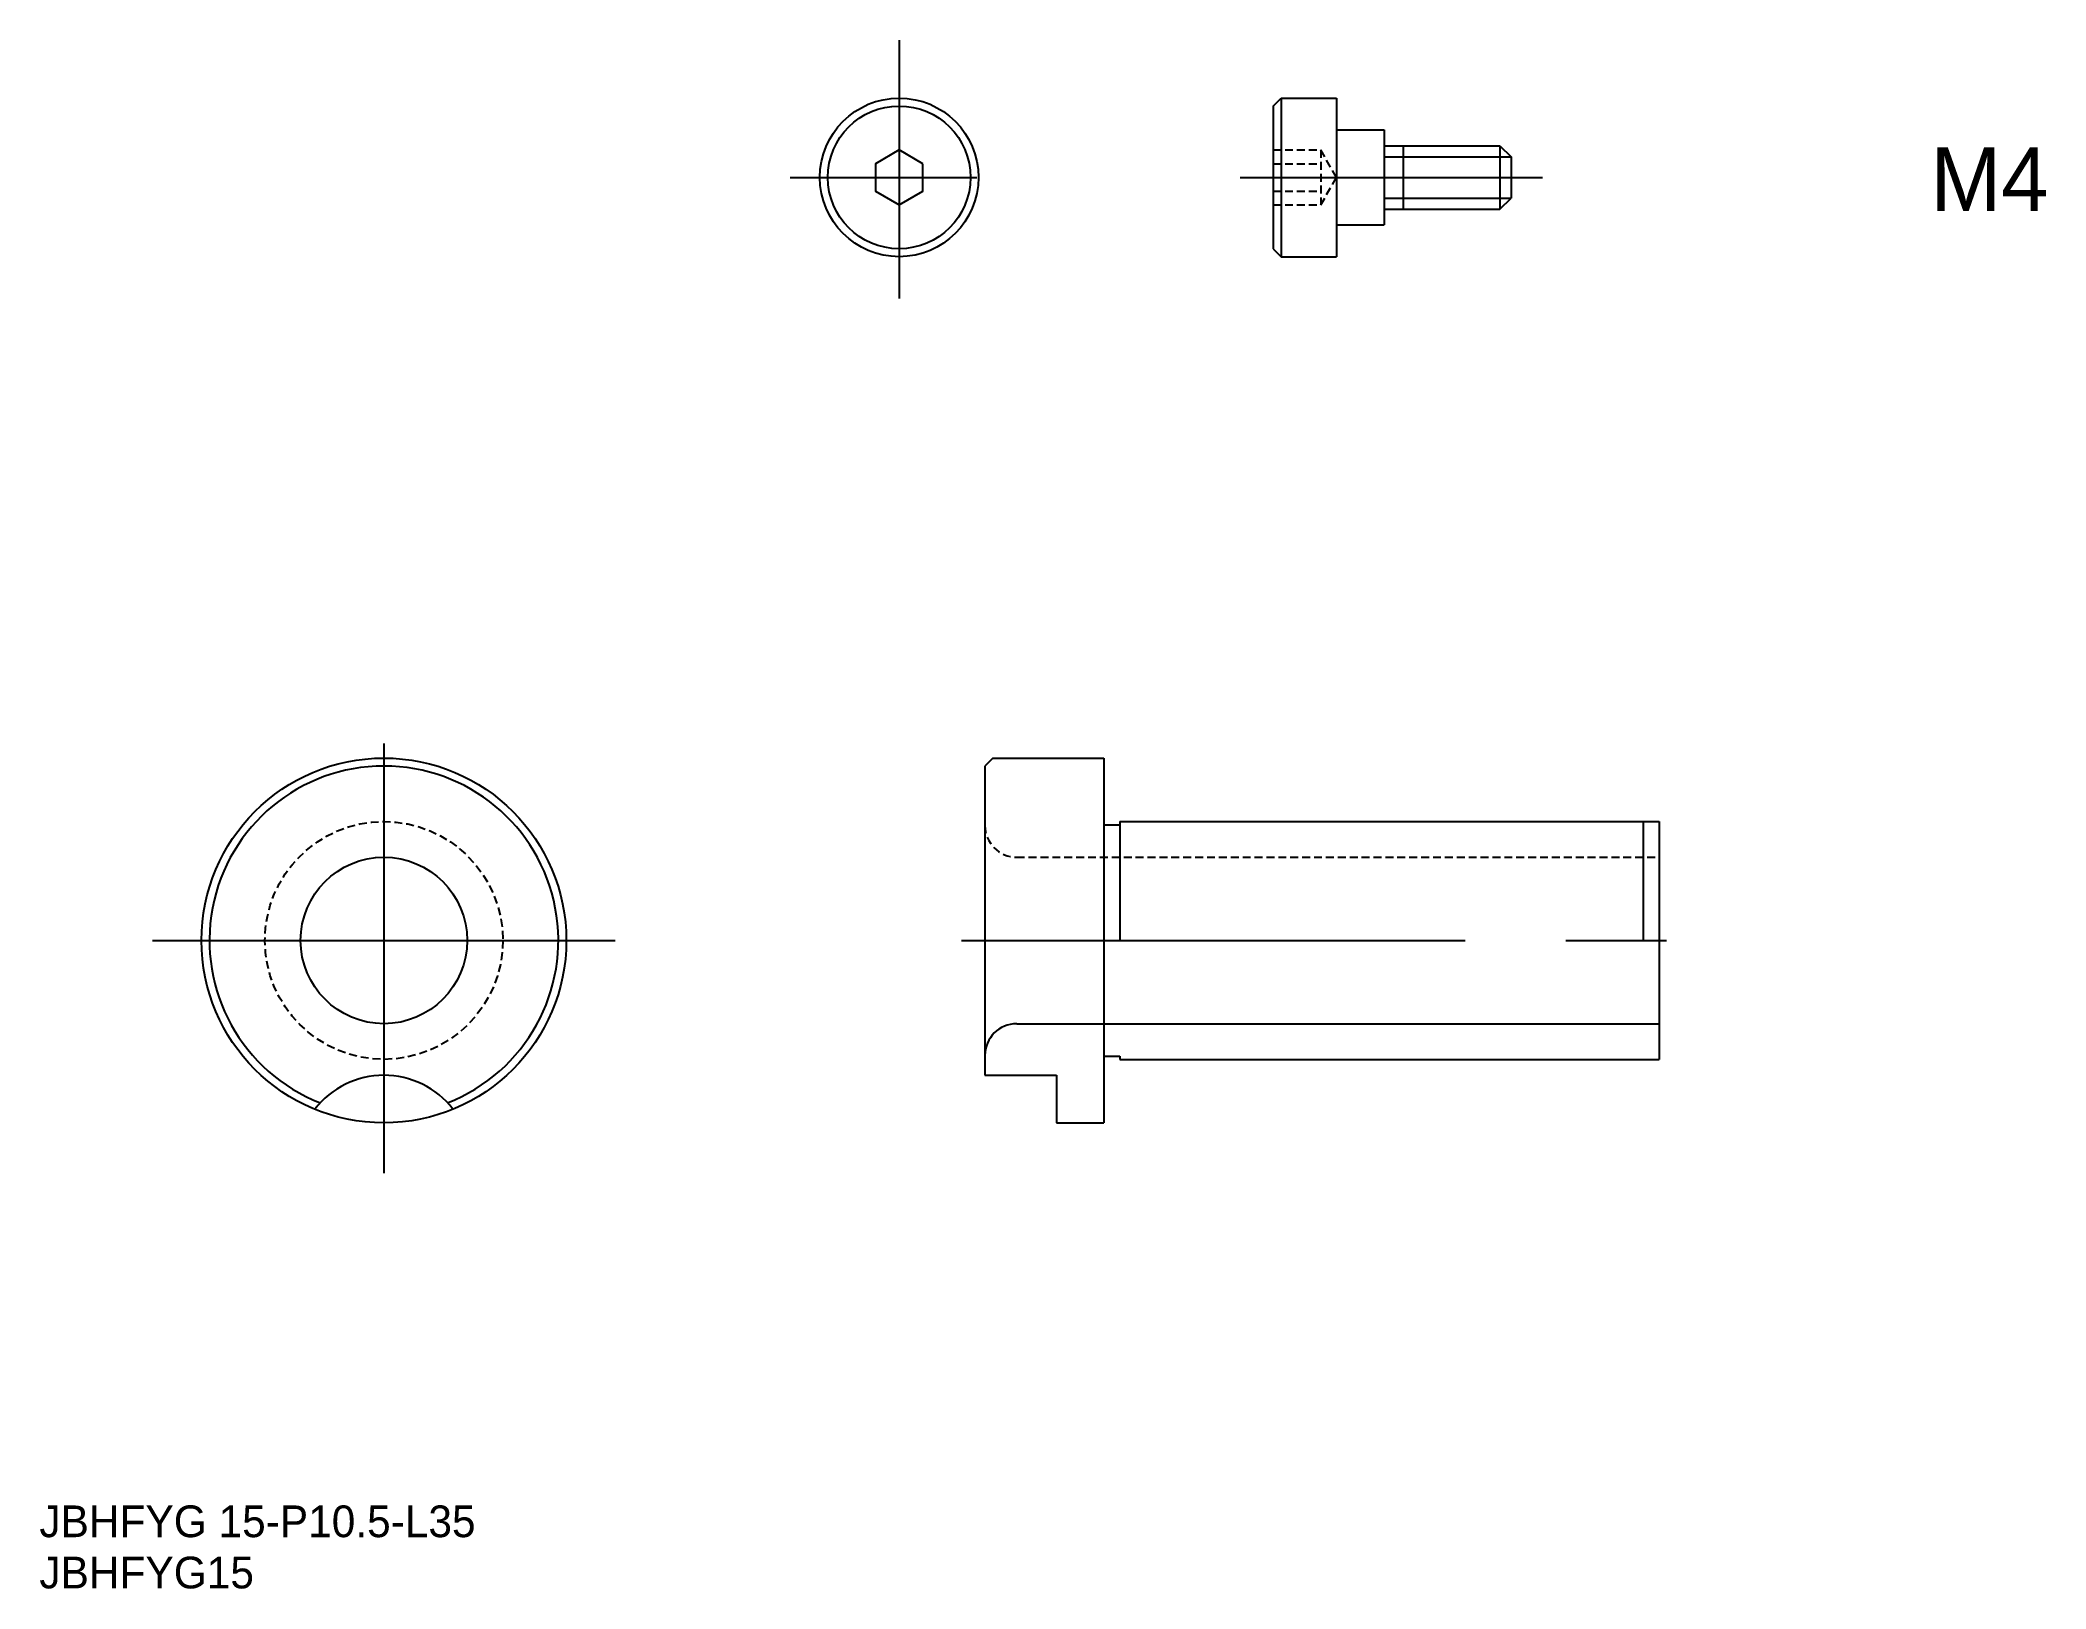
# Model space of a CAD drawing. Extents: x 96 to 222, y 148 to 246.
import ezdxf

# ---------------------------------------------------------------- set-up
doc = ezdxf.new("R2010")
doc.units = 0
doc.linetypes.add('CENTER', pattern=[50.8, 31.75, -6.35, 6.35, -6.35])
doc.linetypes.add('DASHED', pattern=[0.75, 0.5, -0.25])
doc.layers.get('0').update_dxf_attribs({"linetype": 'CONTINUOUS'})
doc.layers.add('CENTER', color=1, linetype='CENTER')

msp = doc.modelspace()

# ---------------------------------------------------------------- linework, layer by layer
at = {"color": 7, "linetype": 'CONTINUOUS'}
for p, q in [((173.47, 241.49), (173.97, 241.99)), ((173.97, 241.99), (173.97, 231.99)), ((173.97, 241.99), (177.47, 241.99)), ((177.47, 241.99), (177.47, 231.99)), ((173.47, 241.49), (173.47, 232.49)), ((177.47, 239.99), (180.47, 239.99)), ((180.47, 239.99), (180.47, 233.99)), ((180.47, 238.99), (187.77, 238.99)), ((180.47, 238.29), (188.47, 238.29)), ((181.67, 238.99), (181.67, 234.99)), ((187.77, 238.99), (188.47, 238.29)), ((187.77, 238.99), (187.77, 234.99)), ((188.47, 238.29), (188.47, 235.69)), ((180.47, 235.69), (188.47, 235.69)), ((187.77, 234.99), (188.47, 235.69)), ((177.47, 233.99), (180.47, 233.99)), ((180.47, 234.99), (187.77, 234.99)), ((173.47, 232.49), (173.97, 231.99)), ((173.97, 231.99), (177.47, 231.99))]:
    msp.add_line(p, q, dxfattribs=at)
at = {"color": 3, "linetype": 'DASHED'}
for p, q in [((173.47, 238.72), (176.47, 238.72)), ((173.47, 237.85), (176.47, 237.85)), ((177.47, 236.99), (176.47, 238.72)), ((176.47, 238.72), (176.47, 235.25)), ((176.47, 235.25), (177.47, 236.99)), ((173.47, 236.12), (176.47, 236.12)), ((173.47, 235.25), (176.47, 235.25)), ((157.3, 194.12), (197.8, 194.12))]:
    msp.add_line(p, q, dxfattribs=at)
for p, q in [((155.8, 200.37), (155.3, 199.87)), ((155.3, 199.87), (155.3, 180.37)), ((155.8, 200.37), (162.8, 200.37)), ((162.8, 200.37), (162.8, 177.37)), ((162.8, 196.17), (163.8, 196.17)), ((163.8, 196.37), (197.8, 196.37)), ((163.8, 196.37), (163.8, 188.87)), ((196.8, 196.37), (196.8, 188.87)), ((197.8, 196.37), (197.8, 181.37)), ((157.3, 183.62), (197.8, 183.62)), ((162.8, 181.57), (163.8, 181.57)), ((163.8, 181.57), (163.8, 181.37)), ((163.8, 181.37), (197.8, 181.37)), ((155.3, 180.37), (159.8, 180.37)), ((159.8, 180.37), (159.8, 177.37)), ((159.8, 177.37), (162.8, 177.37))]:
    msp.add_line(p, q)
at = {"color": 7, "linetype": 'CONTINUOUS'}
msp.add_lwpolyline([(151.39, 237.85), (149.89, 238.72), (148.39, 237.85), (148.39, 236.12), (149.89, 235.25), (151.39, 236.12)], close=True, dxfattribs=at)
for centre, radius in [((149.89, 236.99), 5), ((149.89, 236.99), 4.5), ((117.4, 188.87), 11.5), ((117.4, 188.87), 5.25)]:
    msp.add_circle(centre, radius, dxfattribs=at)
at = {"color": 3, "linetype": 'DASHED'}
msp.add_circle((117.4, 188.87), 7.5, dxfattribs=at)
at = {"color": 7, "linetype": 'CONTINUOUS'}
for centre, radius, start, end in [((117.4, 188.87), 11, 291.4077, 248.5923), ((157.3, 181.62), 2, 90, 180), ((117.4, 174.87), 5.5, 37.6177, 142.3823)]:
    msp.add_arc(centre, radius, start, end, dxfattribs=at)
at = {"color": 3, "linetype": 'DASHED'}
msp.add_arc((157.3, 196.12), 2, 180, 270, dxfattribs=at)
at = {"layer": 'CENTER', "linetype": 'CENTER'}
for p, q in [((149.89, 245.65), (149.89, 229.36)), ((143.02, 236.99), (154.79, 236.99)), ((171.4, 236.99), (190.45, 236.99)), ((117.4, 201.28), (117.4, 174.19)), ((102.8, 188.87), (131.99, 188.87)), ((153.82, 188.87), (198.88, 188.87))]:
    msp.add_line(p, q, dxfattribs=at)

# ---------------------------------------------------------------- texts
for s, height, p in [('M4', 4, (214.92, 234.88)), ('JBHFYG 15-P10.5-L35', 2, (95.68, 151.24)), ('JBHFYG15', 2, (95.68, 148.01))]:
    msp.add_text(s, height=height).set_placement(p)

doc.saveas('drawing.dxf')
